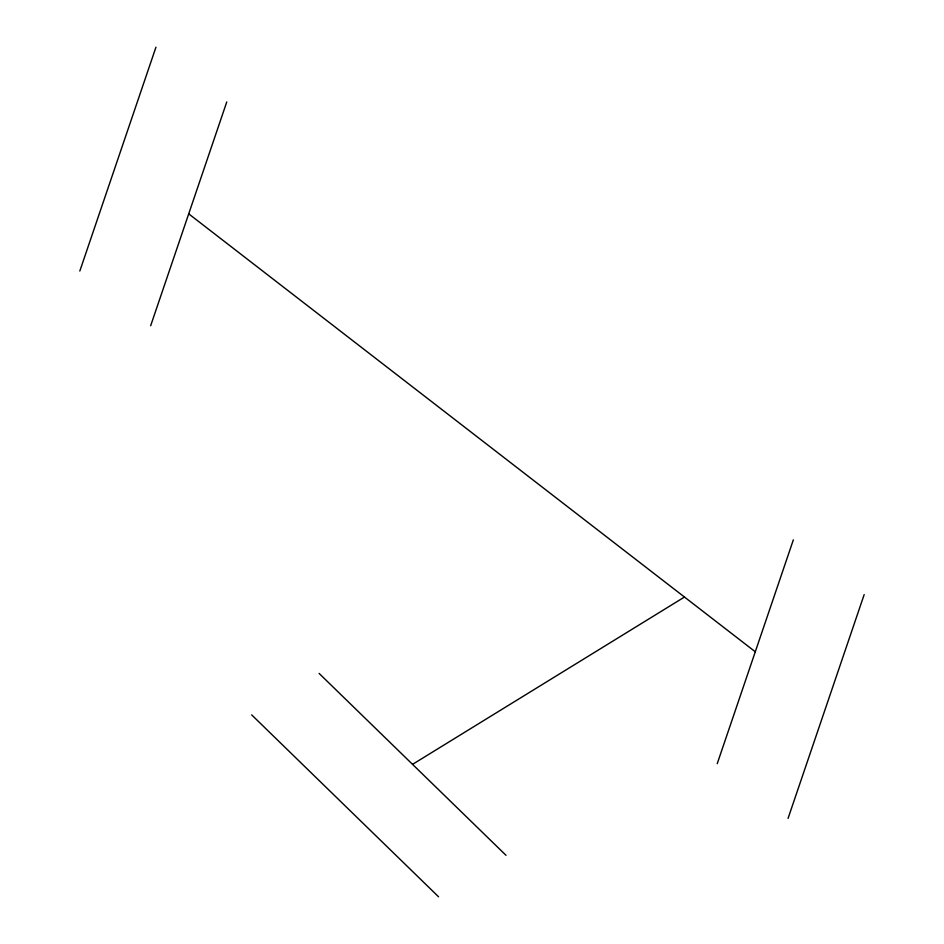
<?xml version="1.0" encoding="UTF-8"?>
<svg xmlns="http://www.w3.org/2000/svg" width="944" height="944" viewBox="0 0 944 944"><rect width="100%" height="100%" fill="white"/><g stroke="black" fill="none" stroke-linecap="round" stroke-linejoin="round"><path stroke-width="1.42" d="M79.827 271.022L155.949 47.2M150.651 325.763L226.772 101.94M717.228 763.684L793.349 539.862M788.051 818.424L864.173 594.602M412.552 764.357L684.471 597.033M188.706 213.851L755.283 651.773M319.096 673.402L506.008 855.311M251.682 714.891L438.582 896.8"/></g></svg>
